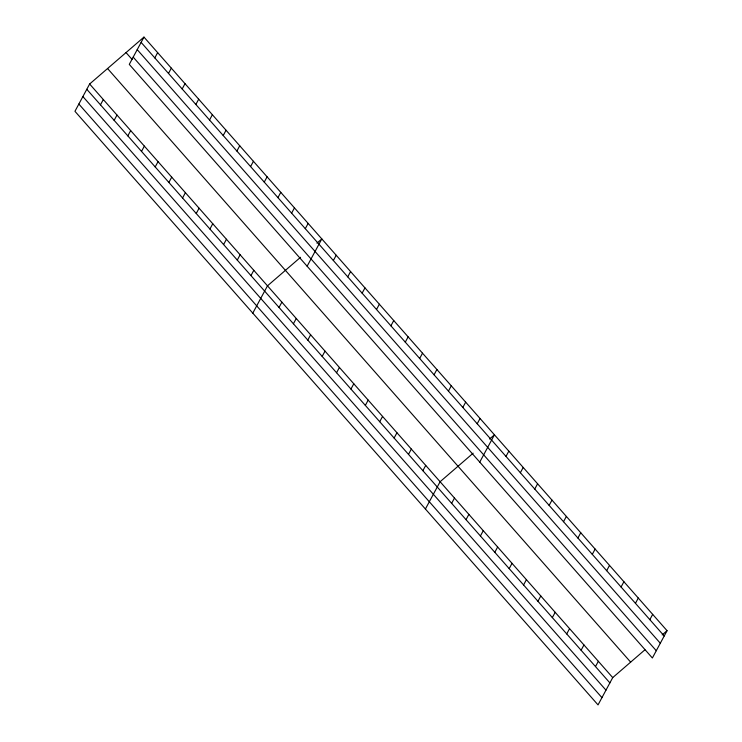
<?xml version="1.0" encoding="UTF-8"?>
<svg xmlns="http://www.w3.org/2000/svg" width="742" height="742" viewBox="0 0 742 742"><rect width="100%" height="100%" fill="white"/><g stroke="black" fill="none" stroke-linecap="round" stroke-linejoin="round"><path stroke-width="1.11" d="M143.967 37.1L129.275 64.387L652.366 657.987L667.058 630.691L143.967 37.1L89.634 84.013L74.942 111.309L598.033 704.9L612.725 677.613L644.928 649.807M100.467 104.826L103.314 99.539M114.147 120.352L116.995 115.066M154.809 57.904L157.647 52.626M127.828 135.869L130.675 130.592M168.49 73.43L171.328 68.153M141.518 151.396L144.356 146.118M182.17 88.957L185.008 83.67M155.199 166.922L158.037 161.645M195.851 104.483L198.689 99.196M168.879 182.449L171.717 177.162M209.532 120.009L212.37 114.722M182.56 197.975L185.398 192.688M223.212 135.526L226.05 130.249M196.24 213.501L199.079 208.214M236.893 151.053L239.74 145.775M209.921 229.018L212.759 223.741M250.573 166.579L253.421 161.302M223.602 244.545L226.44 239.267M264.254 182.105L267.101 176.819M237.282 260.071L240.12 254.794M277.935 197.632L280.782 192.345M250.963 275.597L253.801 270.311M291.615 213.158L294.463 207.871M252.79 313.124L267.482 285.837L300.529 257.307M305.296 228.675L308.143 223.398M279.029 307.448L281.867 302.161M307.123 266.211L321.824 238.924L316.927 243.144M293.415 323.772L296.253 318.485M333.362 260.525L336.209 255.248M307.791 340.096L310.638 334.809M347.748 276.849L350.586 271.572M322.176 356.42L325.024 351.133M362.133 293.173L364.971 287.896M336.562 372.744L339.409 367.457M376.519 309.497L379.357 304.22M350.947 389.068L353.795 383.781M390.904 325.821L393.742 320.544M365.333 405.392L368.18 400.105M405.29 342.145L408.128 336.868M379.718 421.716L382.566 416.429M419.675 358.469L422.513 353.192M394.104 438.04L396.951 432.753M434.061 374.793L436.899 369.516M408.49 454.364L411.337 449.077M448.437 391.117L451.284 385.84M422.875 470.688L425.722 465.401M462.822 407.441L465.67 402.164M425.407 509.012L440.108 481.725L473.146 453.195M477.208 423.765L480.055 418.488M451.646 503.336L454.484 498.049M479.749 462.099L494.441 434.812L489.553 439.032M466.032 519.65L468.87 514.373M505.979 456.413L508.827 451.136M480.417 535.974L483.255 530.697M520.365 472.737L523.212 467.46M494.803 552.298L497.641 547.021M534.75 489.061L537.598 483.784M509.188 568.622L512.026 563.345M549.136 505.385L551.983 500.108M523.574 584.946L526.412 579.669M563.521 521.709L566.369 516.432M537.95 601.27L540.797 595.993M577.907 538.033L580.745 532.756M552.336 617.594L555.183 612.317M592.292 554.357L595.13 549.08M566.721 633.918L569.568 628.641M606.678 570.681L609.516 565.404M581.107 650.242L583.954 644.965M621.063 587.005L623.901 581.728M595.492 666.566L598.34 661.289M635.449 603.329L638.287 598.043M649.834 619.653L652.672 614.367M662.17 634.92L667.058 630.691M141.128 42.377L664.22 635.977M137.214 49.64L660.306 643.24M133.189 57.125L656.28 650.725M126.038 52.58L132.122 59.481M107.562 68.533L630.654 662.133M89.634 84.013L612.725 677.613M86.786 89.3L609.878 682.89M82.881 96.562L605.973 690.153M78.847 104.047L601.938 697.638"/></g></svg>
